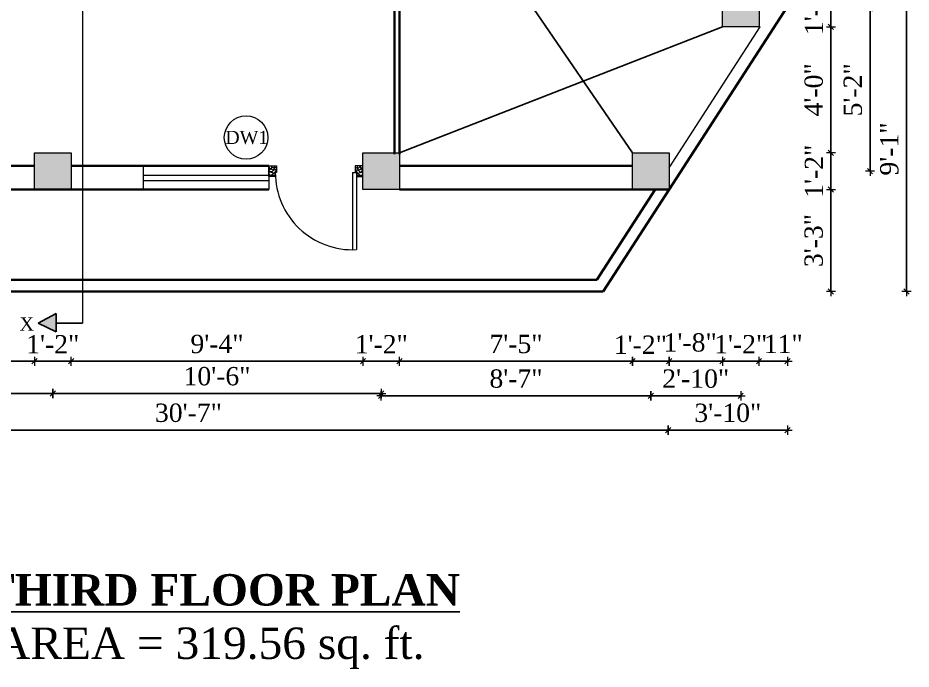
# Model space of a CAD drawing. Header units: inches. Extents: x 151827 to 346502, y -56182 to -23217.
# Drawn here: x 161211.1 to 161552.6, y -26793.3 to -26544.5 of the extents above; entities that cross this region are included whole.
import ezdxf

# ---------------------------------------------------------------- set-up
doc = ezdxf.new("R2010")
doc.units = ezdxf.units.IN
doc.header["$LTSCALE"] = 5
doc.header["$MEASUREMENT"] = 0
for name, color, linetype, lineweight in [('A-WALL', 7, 'Continuous', 9), ('Dimension', 7, 'Continuous', 18), ('DOOR', 62, 'Continuous', 0), ('Dw', 2, 'Continuous', 18)]:
    doc.layers.add(name, color=color, linetype=linetype, lineweight=lineweight)
doc.layers.add('dim line', color=7, linetype='Continuous', lineweight=15, true_color=0xfab2b2)
doc.layers.add('TEXT', color=6, linetype='Continuous')
doc.layers.add('WALL', color=7, linetype='Continuous')
doc.styles.add('ordinary', font='times.ttf')
doc.dimstyles.new('Copy of 96', dxfattribs={"dimtxt": 7, "dimasz": 4, "dimexe": 0.5, "dimexo": 0.5, "dimgap": 3, "dimtad": 1, "dimdec": 1, "dimzin": 11, "dimdsep": 46, "dimlunit": 4, "dimtxsty": 'ordinary', "dimblk": 'OBLIQUE', "dimcen": 0.09, "dimse1": 1, "dimse2": 1, "dimclrt": 6, "dimazin": 0, "dimtfac": 1, "dimtdec": 1, "dimtix": 1, "dimtmove": 2, "dimatfit": 3, "dimldrblk": 'leader', "dimfxl": 0.5, "dimfxlon": 1, "dimtolj": 1, "dimtzin": 0, "dimarcsym": 0})

# ---------------------------------------------------------------- blocks, each defined once
blk = doc.blocks.new('A$C27B36B59')
at = {"layer": 'DOOR'}
for p, q in [((0, 4), (0, 0)), ((2.5, 4), (0, 4)), ((2.5, 2.5), (2.5, 4)), ((0, 0), (3, 0)), ((3, 2.5), (2.5, 2.5)), ((3, 0), (3, 2.5))]:
    blk.add_line(p, q, dxfattribs=at)
for centre, radius, start, end in [((-1.4, -0.54), 4.75, 22.1411, 72.838), ((1.34, 2.09), 1.64, 45.138, 144.8948), ((2.21, 0.3), 2.49, 83.3149, 152.658), ((0.13, 0.37), 2.05, 349.4875, 93.6805), ((1.96, -0.47), 2.01, 58.7447, 166.495), ((-0.06, 0.32), 1.13, 343.542, 86.947), ((2.08, -0.4), 1.17, 38.2816, 160.1519)]:
    blk.add_arc(centre, radius, start, end, dxfattribs=at)
blk = doc.blocks.new('D2')
at = {"layer": 'DOOR'}
for p, q in [((74473.95, 24047.59), (74473.95, 24018.09)), ((74473.95, 24047.59), (74475.45, 24047.59)), ((74475.45, 24047.59), (74475.45, 24018.13))]:
    blk.add_line(p, q, dxfattribs=at)
blk.add_arc((74473.95, 24047.59), 29.5, 180, 272.9146, dxfattribs=at)
at = {"layer": 'DOOR', "xscale": -1, "rotation": 180}
blk.add_blockref('A$C27B36B59', (74441.95, 24050.09), dxfattribs=at)
at = {"layer": 'DOOR', "rotation": 180}
blk.add_blockref('A$C27B36B59', (74477.95, 24050.09), dxfattribs=at)
blk = doc.blocks.new('oblique')
at = {"color": 0, "lineweight": -2}
blk.add_line((0.25, 0.25), (-0.25, -0.25), dxfattribs=at)
at = {"layer": 'dim line', "lineweight": 9}
for p, q in [((-0.4375, 0), (0.4375, 0)), ((0, 0.4375), (0, -0.4375))]:
    blk.add_line(p, q, dxfattribs=at)
blk = doc.blocks.new('*D801')
at = {"layer": 'A-WALL', "color": 0, "lineweight": -2, "ltscale": 5, "transparency": 16777216}
for p, q in [((161521.9, -26596.06), (161521.9, -26592.06)), ((161521.9, -26610.06), (161521.9, -26596.06)), ((161521.9, -26610.06), (161521.9, -26614.06))]:
    blk.add_line(p, q, dxfattribs=at)
at = {"layer": 'Defpoints', "color": 0, "ltscale": 5, "transparency": 16777216}
for p in [(161460.03, -26596.06), (161521.9, -26596.06), (161460.03, -26610.06)]:
    blk.add_point(p, dxfattribs=at)
at = {"layer": 'A-WALL', "color": 0, "lineweight": -2, "ltscale": 5, "transparency": 16777216, "xscale": 4, "yscale": 4, "zscale": 4}
for p, rotation in [((161521.9, -26596.06), 270), ((161521.9, -26610.06), 90)]:
    blk.add_blockref('oblique', p, dxfattribs=dict(at, rotation=rotation))
at = {"layer": 'A-WALL', "color": 6, "ltscale": 5, "transparency": 16777216, "insert": (161515.4, -26603.06), "char_height": 7, "attachment_point": 5, "rotation": 90, "style": 'ordinary'}
blk.add_mtext('\\A1;1\'-2"', dxfattribs=at)
blk = doc.blocks.new('_OBLIQUE')
at = {"color": 0, "linetype": 'ByBlock'}
blk.add_line((-0.5, -0.5), (0.5, 0.5), dxfattribs=at)
blk = doc.blocks.new('leader')
at = {"layer": 'Dimension'}
for p, q in [((0, -4.328), (0, 4.328)), ((-4.424, 0), (4.424, 0))]:
    blk.add_line(p, q, dxfattribs=at)
blk = doc.blocks.new('*D802')
at = {"layer": 'A-WALL', "color": 0, "lineweight": -2, "ltscale": 5, "transparency": 16777216}
blk.add_line((161521.9, -26596.06), (161521.9, -26547.88), dxfattribs=at)
at = {"layer": 'Defpoints', "color": 0, "ltscale": 5, "transparency": 16777216}
for p in [(161494.41, -26547.88), (161521.9, -26547.88), (161460.03, -26596.06)]:
    blk.add_point(p, dxfattribs=at)
at = {"layer": 'A-WALL', "color": 0, "lineweight": -2, "ltscale": 5, "transparency": 16777216, "xscale": 4, "yscale": 4, "zscale": 4}
for p, rotation in [((161521.9, -26547.88), 90), ((161521.9, -26596.06), 270)]:
    blk.add_blockref('oblique', p, dxfattribs=dict(at, rotation=rotation))
at = {"layer": 'A-WALL', "color": 6, "ltscale": 5, "transparency": 16777216, "insert": (161515.33, -26571.97), "char_height": 7, "attachment_point": 5, "rotation": 90, "style": 'ordinary'}
blk.add_mtext('\\A1;4\'-0"', dxfattribs=at)
blk = doc.blocks.new('*D803')
at = {"layer": 'A-WALL', "color": 0, "lineweight": -2, "ltscale": 5, "transparency": 16777216}
for p, q in [((161521.9, -26533.88), (161521.9, -26529.88)), ((161521.9, -26547.88), (161521.9, -26533.88)), ((161521.9, -26547.88), (161521.9, -26551.88))]:
    blk.add_line(p, q, dxfattribs=at)
at = {"layer": 'Defpoints', "color": 0, "ltscale": 5, "transparency": 16777216}
for p in [(161494.41, -26533.88), (161521.9, -26533.88), (161494.41, -26547.88)]:
    blk.add_point(p, dxfattribs=at)
at = {"layer": 'A-WALL', "color": 0, "lineweight": -2, "ltscale": 5, "transparency": 16777216, "xscale": 4, "yscale": 4, "zscale": 4}
for p, rotation in [((161521.9, -26533.88), 270), ((161521.9, -26547.88), 90)]:
    blk.add_blockref('oblique', p, dxfattribs=dict(at, rotation=rotation))
at = {"layer": 'A-WALL', "color": 6, "ltscale": 5, "transparency": 16777216, "insert": (161515.4, -26540.88), "char_height": 7, "attachment_point": 5, "rotation": 90, "style": 'ordinary'}
blk.add_mtext('\\A1;1\'-2"', dxfattribs=at)
blk = doc.blocks.new('*D808')
at = {"layer": 'A-WALL', "color": 0, "lineweight": -2, "ltscale": 5, "transparency": 16777216}
blk.add_line((161536.85, -26603.06), (161536.85, -26540.88), dxfattribs=at)
at = {"layer": 'Defpoints', "color": 0, "ltscale": 5, "transparency": 16777216}
for p in [(161487.41, -26540.88), (161536.85, -26540.88), (161453.03, -26603.06)]:
    blk.add_point(p, dxfattribs=at)
at = {"layer": 'A-WALL', "color": 0, "lineweight": -2, "ltscale": 5, "transparency": 16777216, "xscale": 4, "yscale": 4, "zscale": 4}
for p, rotation in [((161536.85, -26540.88), 90), ((161536.85, -26603.06), 270)]:
    blk.add_blockref('oblique', p, dxfattribs=dict(at, rotation=rotation))
at = {"layer": 'A-WALL', "color": 6, "ltscale": 5, "transparency": 16777216, "insert": (161530.29, -26571.97), "char_height": 7, "attachment_point": 5, "rotation": 90, "style": 'ordinary'}
blk.add_mtext('\\A1;5\'-2"', dxfattribs=at)
blk = doc.blocks.new('*D811')
at = {"layer": 'A-WALL', "color": 0, "lineweight": -2, "ltscale": 5, "transparency": 16777216}
blk.add_line((161550.81, -26649.06), (161550.81, -26540.06), dxfattribs=at)
at = {"layer": 'Defpoints', "color": 0, "ltscale": 5, "transparency": 16777216}
for p in [(161505.27, -26540.06), (161550.81, -26540.06), (161434.83, -26649.06)]:
    blk.add_point(p, dxfattribs=at)
at = {"layer": 'A-WALL', "color": 0, "lineweight": -2, "ltscale": 5, "transparency": 16777216, "xscale": 4, "yscale": 4, "zscale": 4}
for p, rotation in [((161550.81, -26540.06), 90), ((161550.81, -26649.06), 270)]:
    blk.add_blockref('oblique', p, dxfattribs=dict(at, rotation=rotation))
at = {"layer": 'A-WALL', "color": 6, "ltscale": 5, "transparency": 16777216, "insert": (161544.24, -26594.56), "char_height": 7, "attachment_point": 5, "rotation": 90, "style": 'ordinary'}
blk.add_mtext('\\A1;9\'-1"', dxfattribs=at)
blk = doc.blocks.new('*D891')
at = {"layer": 'A-WALL', "color": 0, "lineweight": -2, "ltscale": 5, "transparency": 16777216}
blk.add_line((161521.9, -26610.06), (161521.9, -26649.06), dxfattribs=at)
at = {"layer": 'Defpoints', "color": 0, "ltscale": 5, "transparency": 16777216}
for p in [(161460.03, -26610.06), (161434.83, -26649.06), (161521.9, -26649.06)]:
    blk.add_point(p, dxfattribs=at)
at = {"layer": 'A-WALL', "color": 0, "lineweight": -2, "ltscale": 5, "transparency": 16777216, "xscale": 4, "yscale": 4, "zscale": 4}
for p, rotation in [((161521.9, -26610.06), 90), ((161521.9, -26649.06), 270)]:
    blk.add_blockref('oblique', p, dxfattribs=dict(at, rotation=rotation))
at = {"layer": 'A-WALL', "color": 6, "ltscale": 5, "transparency": 16777216, "insert": (161515.33, -26629.56), "char_height": 7, "attachment_point": 5, "rotation": 90, "style": 'ordinary'}
blk.add_mtext('\\A1;3\'-3"', dxfattribs=at)
blk = doc.blocks.new('*D818')
at = {"layer": 'A-WALL', "color": 0, "lineweight": -2, "ltscale": 5, "transparency": 16777216}
blk.add_line((161107.24, -26675.67), (161217.45, -26675.67), dxfattribs=at)
at = {"layer": 'Defpoints', "color": 0, "ltscale": 5, "transparency": 16777216}
for p in [(161107.24, -26610.06), (161217.45, -26610.06), (161217.45, -26675.67)]:
    blk.add_point(p, dxfattribs=at)
at = {"layer": 'A-WALL', "color": 0, "lineweight": -2, "ltscale": 5, "transparency": 16777216, "xscale": 4, "yscale": 4, "zscale": 4, "rotation": 180}
blk.add_blockref('oblique', (161107.24, -26675.67), dxfattribs=at)
at = {"layer": 'A-WALL', "color": 0, "lineweight": -2, "ltscale": 5, "transparency": 16777216, "xscale": 4, "yscale": 4, "zscale": 4}
blk.add_blockref('oblique', (161217.45, -26675.67), dxfattribs=at)
at = {"layer": 'A-WALL', "color": 6, "ltscale": 5, "transparency": 16777216, "insert": (161162.35, -26669.1), "char_height": 7, "attachment_point": 5, "style": 'ordinary'}
blk.add_mtext('\\A1;9\'-2"', dxfattribs=at)
blk = doc.blocks.new('*D819')
at = {"layer": 'A-WALL', "color": 0, "lineweight": -2, "ltscale": 5, "transparency": 16777216}
for p, q in [((161217.45, -26675.67), (161213.45, -26675.67)), ((161217.45, -26675.67), (161231.45, -26675.67)), ((161231.45, -26675.67), (161235.45, -26675.67))]:
    blk.add_line(p, q, dxfattribs=at)
at = {"layer": 'Defpoints', "color": 0, "ltscale": 5, "transparency": 16777216}
for p in [(161217.45, -26610.06), (161231.45, -26610.06), (161231.45, -26675.67)]:
    blk.add_point(p, dxfattribs=at)
at = {"layer": 'A-WALL', "color": 0, "lineweight": -2, "ltscale": 5, "transparency": 16777216, "xscale": 4, "yscale": 4, "zscale": 4}
blk.add_blockref('oblique', (161217.45, -26675.67), dxfattribs=at)
at = {"layer": 'A-WALL', "color": 0, "lineweight": -2, "ltscale": 5, "transparency": 16777216, "xscale": 4, "yscale": 4, "zscale": 4, "rotation": 180}
blk.add_blockref('oblique', (161231.45, -26675.67), dxfattribs=at)
at = {"layer": 'A-WALL', "color": 6, "ltscale": 5, "transparency": 16777216, "insert": (161224.45, -26669.17), "char_height": 7, "attachment_point": 5, "style": 'ordinary'}
blk.add_mtext('\\A1;1\'-2"', dxfattribs=at)
blk = doc.blocks.new('*D820')
at = {"layer": 'A-WALL', "color": 0, "lineweight": -2, "ltscale": 5, "transparency": 16777216}
blk.add_line((161231.45, -26675.67), (161343.02, -26675.67), dxfattribs=at)
at = {"layer": 'Defpoints', "color": 0, "ltscale": 5, "transparency": 16777216}
for p in [(161231.45, -26610.06), (161343.02, -26610.06), (161343.02, -26675.67)]:
    blk.add_point(p, dxfattribs=at)
at = {"layer": 'A-WALL', "color": 0, "lineweight": -2, "ltscale": 5, "transparency": 16777216, "xscale": 4, "yscale": 4, "zscale": 4, "rotation": 180}
blk.add_blockref('oblique', (161231.45, -26675.67), dxfattribs=at)
at = {"layer": 'A-WALL', "color": 0, "lineweight": -2, "ltscale": 5, "transparency": 16777216, "xscale": 4, "yscale": 4, "zscale": 4}
blk.add_blockref('oblique', (161343.02, -26675.67), dxfattribs=at)
at = {"layer": 'A-WALL', "color": 6, "ltscale": 5, "transparency": 16777216, "insert": (161287.24, -26669.1), "char_height": 7, "attachment_point": 5, "style": 'ordinary'}
blk.add_mtext('\\A1;9\'-4"', dxfattribs=at)
blk = doc.blocks.new('*D821')
at = {"layer": 'A-WALL', "color": 0, "lineweight": -2, "ltscale": 5, "transparency": 16777216}
for p, q in [((161343.02, -26675.67), (161339.02, -26675.67)), ((161343.02, -26675.67), (161357.02, -26675.67)), ((161357.02, -26675.67), (161361.02, -26675.67))]:
    blk.add_line(p, q, dxfattribs=at)
at = {"layer": 'Defpoints', "color": 0, "ltscale": 5, "transparency": 16777216}
for p in [(161343.02, -26610.06), (161357.02, -26610.06), (161357.02, -26675.67)]:
    blk.add_point(p, dxfattribs=at)
at = {"layer": 'A-WALL', "color": 0, "lineweight": -2, "ltscale": 5, "transparency": 16777216, "xscale": 4, "yscale": 4, "zscale": 4}
blk.add_blockref('oblique', (161343.02, -26675.67), dxfattribs=at)
at = {"layer": 'A-WALL', "color": 0, "lineweight": -2, "ltscale": 5, "transparency": 16777216, "xscale": 4, "yscale": 4, "zscale": 4, "rotation": 180}
blk.add_blockref('oblique', (161357.02, -26675.67), dxfattribs=at)
at = {"layer": 'A-WALL', "color": 6, "ltscale": 5, "transparency": 16777216, "insert": (161350.02, -26669.17), "char_height": 7, "attachment_point": 5, "style": 'ordinary'}
blk.add_mtext('\\A1;1\'-2"', dxfattribs=at)
blk = doc.blocks.new('*D822')
at = {"layer": 'A-WALL', "color": 0, "lineweight": -2, "ltscale": 5, "transparency": 16777216}
blk.add_line((161357.02, -26675.67), (161446.03, -26675.67), dxfattribs=at)
at = {"layer": 'Defpoints', "color": 0, "ltscale": 5, "transparency": 16777216}
for p in [(161357.02, -26610.06), (161446.03, -26610.06), (161446.03, -26675.67)]:
    blk.add_point(p, dxfattribs=at)
at = {"layer": 'A-WALL', "color": 0, "lineweight": -2, "ltscale": 5, "transparency": 16777216, "xscale": 4, "yscale": 4, "zscale": 4, "rotation": 180}
blk.add_blockref('oblique', (161357.02, -26675.67), dxfattribs=at)
at = {"layer": 'A-WALL', "color": 0, "lineweight": -2, "ltscale": 5, "transparency": 16777216, "xscale": 4, "yscale": 4, "zscale": 4}
blk.add_blockref('oblique', (161446.03, -26675.67), dxfattribs=at)
at = {"layer": 'A-WALL', "color": 6, "ltscale": 5, "transparency": 16777216, "insert": (161401.52, -26669.1), "char_height": 7, "attachment_point": 5, "style": 'ordinary'}
blk.add_mtext('\\A1;7\'-5"', dxfattribs=at)
blk = doc.blocks.new('*D823')
at = {"layer": 'A-WALL', "color": 0, "lineweight": -2, "ltscale": 5, "transparency": 16777216}
blk.add_line((161446.03, -26675.67), (161460.03, -26675.67), dxfattribs=at)
at = {"layer": 'Defpoints', "color": 0, "ltscale": 5, "transparency": 16777216}
for p in [(161446.03, -26610.06), (161460.03, -26610.06), (161460.03, -26675.67)]:
    blk.add_point(p, dxfattribs=at)
at = {"layer": 'A-WALL', "color": 0, "lineweight": -2, "ltscale": 5, "transparency": 16777216, "xscale": 4, "yscale": 4, "zscale": 4, "rotation": 180}
blk.add_blockref('oblique', (161446.03, -26675.67), dxfattribs=at)
at = {"layer": 'A-WALL', "color": 0, "lineweight": -2, "ltscale": 5, "transparency": 16777216, "xscale": 4, "yscale": 4, "zscale": 4}
blk.add_blockref('oblique', (161460.03, -26675.67), dxfattribs=at)
at = {"layer": 'A-WALL', "color": 6, "ltscale": 5, "transparency": 16777216, "insert": (161449.06, -26669.35), "char_height": 7, "attachment_point": 5, "style": 'ordinary'}
blk.add_mtext('\\A1;1\'-2"', dxfattribs=at)
blk = doc.blocks.new('*D824')
at = {"layer": 'A-WALL', "color": 0, "lineweight": -2, "ltscale": 5, "transparency": 16777216}
blk.add_line((161460.03, -26675.67), (161480.41, -26675.67), dxfattribs=at)
at = {"layer": 'Defpoints', "color": 0, "ltscale": 5, "transparency": 16777216}
for p in [(161480.41, -26547.88), (161460.03, -26610.06), (161480.41, -26675.67)]:
    blk.add_point(p, dxfattribs=at)
at = {"layer": 'A-WALL', "color": 0, "lineweight": -2, "ltscale": 5, "transparency": 16777216, "xscale": 4, "yscale": 4, "zscale": 4, "rotation": 180}
blk.add_blockref('oblique', (161460.03, -26675.67), dxfattribs=at)
at = {"layer": 'A-WALL', "color": 0, "lineweight": -2, "ltscale": 5, "transparency": 16777216, "xscale": 4, "yscale": 4, "zscale": 4}
blk.add_blockref('oblique', (161480.41, -26675.67), dxfattribs=at)
at = {"layer": 'A-WALL', "color": 6, "ltscale": 5, "transparency": 16777216, "insert": (161468.1, -26668.53), "char_height": 7, "attachment_point": 5, "style": 'ordinary'}
blk.add_mtext('\\A1;1\'-8"', dxfattribs=at)
blk = doc.blocks.new('*D825')
at = {"layer": 'A-WALL', "color": 0, "lineweight": -2, "ltscale": 5, "transparency": 16777216}
for p, q in [((161480.41, -26675.67), (161476.41, -26675.67)), ((161480.41, -26675.67), (161494.41, -26675.67)), ((161494.41, -26675.67), (161498.41, -26675.67))]:
    blk.add_line(p, q, dxfattribs=at)
at = {"layer": 'Defpoints', "color": 0, "ltscale": 5, "transparency": 16777216}
for p in [(161480.41, -26547.88), (161494.41, -26547.88), (161494.41, -26675.67)]:
    blk.add_point(p, dxfattribs=at)
at = {"layer": 'A-WALL', "color": 0, "lineweight": -2, "ltscale": 5, "transparency": 16777216, "xscale": 4, "yscale": 4, "zscale": 4}
blk.add_blockref('oblique', (161480.41, -26675.67), dxfattribs=at)
at = {"layer": 'A-WALL', "color": 0, "lineweight": -2, "ltscale": 5, "transparency": 16777216, "xscale": 4, "yscale": 4, "zscale": 4, "rotation": 180}
blk.add_blockref('oblique', (161494.41, -26675.67), dxfattribs=at)
at = {"layer": 'A-WALL', "color": 6, "ltscale": 5, "transparency": 16777216, "insert": (161487.41, -26669.17), "char_height": 7, "attachment_point": 5, "style": 'ordinary'}
blk.add_mtext('\\A1;1\'-2"', dxfattribs=at)
blk = doc.blocks.new('*D826')
at = {"layer": 'A-WALL', "color": 0, "lineweight": -2, "ltscale": 5, "transparency": 16777216}
blk.add_line((161494.41, -26675.67), (161505.27, -26675.67), dxfattribs=at)
at = {"layer": 'Defpoints', "color": 0, "ltscale": 5, "transparency": 16777216}
for p in [(161505.27, -26540.06), (161494.41, -26547.88), (161505.27, -26675.67)]:
    blk.add_point(p, dxfattribs=at)
at = {"layer": 'A-WALL', "color": 0, "lineweight": -2, "ltscale": 5, "transparency": 16777216, "xscale": 4, "yscale": 4, "zscale": 4, "rotation": 180}
blk.add_blockref('oblique', (161494.41, -26675.67), dxfattribs=at)
at = {"layer": 'A-WALL', "color": 0, "lineweight": -2, "ltscale": 5, "transparency": 16777216, "xscale": 4, "yscale": 4, "zscale": 4}
blk.add_blockref('oblique', (161505.27, -26675.67), dxfattribs=at)
at = {"layer": 'A-WALL', "color": 6, "ltscale": 5, "transparency": 16777216, "insert": (161503.68, -26669.06), "char_height": 7, "attachment_point": 5, "style": 'ordinary'}
blk.add_mtext('\\A1;11"', dxfattribs=at)
blk = doc.blocks.new('*D827')
at = {"layer": 'A-WALL', "color": 0, "lineweight": -2, "ltscale": 5, "transparency": 16777216}
blk.add_line((161100.24, -26687.98), (161224.45, -26687.98), dxfattribs=at)
at = {"layer": 'Defpoints', "color": 0, "ltscale": 5, "transparency": 16777216}
for p in [(161100.24, -26603.06), (161224.45, -26603.06), (161224.45, -26687.98)]:
    blk.add_point(p, dxfattribs=at)
at = {"layer": 'A-WALL', "color": 0, "lineweight": -2, "ltscale": 5, "transparency": 16777216, "xscale": 4, "yscale": 4, "zscale": 4, "rotation": 180}
blk.add_blockref('oblique', (161100.24, -26687.98), dxfattribs=at)
at = {"layer": 'A-WALL', "color": 0, "lineweight": -2, "ltscale": 5, "transparency": 16777216, "xscale": 4, "yscale": 4, "zscale": 4}
blk.add_blockref('oblique', (161224.45, -26687.98), dxfattribs=at)
at = {"layer": 'A-WALL', "color": 6, "ltscale": 5, "transparency": 16777216, "insert": (161162.35, -26681.42), "char_height": 7, "attachment_point": 5, "style": 'ordinary'}
blk.add_mtext('\\A1;10\'-4"', dxfattribs=at)
blk = doc.blocks.new('*D828')
at = {"layer": 'A-WALL', "color": 0, "lineweight": -2, "ltscale": 5, "transparency": 16777216}
blk.add_line((161350.02, -26688.91), (161453.03, -26688.91), dxfattribs=at)
at = {"layer": 'Defpoints', "color": 0, "ltscale": 5, "transparency": 16777216}
for p in [(161350.02, -26603.06), (161453.03, -26603.06), (161453.03, -26688.91)]:
    blk.add_point(p, dxfattribs=at)
at = {"layer": 'A-WALL', "color": 0, "lineweight": -2, "ltscale": 5, "transparency": 16777216, "xscale": 4, "yscale": 4, "zscale": 4, "rotation": 180}
blk.add_blockref('oblique', (161350.02, -26688.91), dxfattribs=at)
at = {"layer": 'A-WALL', "color": 0, "lineweight": -2, "ltscale": 5, "transparency": 16777216, "xscale": 4, "yscale": 4, "zscale": 4}
blk.add_blockref('oblique', (161453.03, -26688.91), dxfattribs=at)
at = {"layer": 'A-WALL', "color": 6, "ltscale": 5, "transparency": 16777216, "insert": (161401.52, -26682.34), "char_height": 7, "attachment_point": 5, "style": 'ordinary'}
blk.add_mtext('\\A1;8\'-7"', dxfattribs=at)
blk = doc.blocks.new('*D829')
at = {"layer": 'A-WALL', "color": 0, "lineweight": -2, "ltscale": 5, "transparency": 16777216}
blk.add_line((161224.45, -26687.98), (161350.02, -26687.98), dxfattribs=at)
at = {"layer": 'Defpoints', "color": 0, "ltscale": 5, "transparency": 16777216}
for p in [(161224.45, -26603.06), (161350.02, -26603.06), (161350.02, -26687.98)]:
    blk.add_point(p, dxfattribs=at)
at = {"layer": 'A-WALL', "color": 0, "lineweight": -2, "ltscale": 5, "transparency": 16777216, "xscale": 4, "yscale": 4, "zscale": 4, "rotation": 180}
blk.add_blockref('oblique', (161224.45, -26687.98), dxfattribs=at)
at = {"layer": 'A-WALL', "color": 0, "lineweight": -2, "ltscale": 5, "transparency": 16777216, "xscale": 4, "yscale": 4, "zscale": 4}
blk.add_blockref('oblique', (161350.02, -26687.98), dxfattribs=at)
at = {"layer": 'A-WALL', "color": 6, "ltscale": 5, "transparency": 16777216, "insert": (161287.24, -26681.42), "char_height": 7, "attachment_point": 5, "style": 'ordinary'}
blk.add_mtext('\\A1;10\'-6"', dxfattribs=at)
blk = doc.blocks.new('*D830')
at = {"layer": 'A-WALL', "color": 0, "lineweight": -2, "ltscale": 5, "transparency": 16777216}
blk.add_line((161453.03, -26688.91), (161487.41, -26688.91), dxfattribs=at)
at = {"layer": 'Defpoints', "color": 0, "ltscale": 5, "transparency": 16777216}
for p in [(161487.41, -26540.88), (161453.03, -26603.06), (161487.41, -26688.91)]:
    blk.add_point(p, dxfattribs=at)
at = {"layer": 'A-WALL', "color": 0, "lineweight": -2, "ltscale": 5, "transparency": 16777216, "xscale": 4, "yscale": 4, "zscale": 4, "rotation": 180}
blk.add_blockref('oblique', (161453.03, -26688.91), dxfattribs=at)
at = {"layer": 'A-WALL', "color": 0, "lineweight": -2, "ltscale": 5, "transparency": 16777216, "xscale": 4, "yscale": 4, "zscale": 4}
blk.add_blockref('oblique', (161487.41, -26688.91), dxfattribs=at)
at = {"layer": 'A-WALL', "color": 6, "ltscale": 5, "transparency": 16777216, "insert": (161470.22, -26682.35), "char_height": 7, "attachment_point": 5, "style": 'ordinary'}
blk.add_mtext('\\A1;2\'-10"', dxfattribs=at)
blk = doc.blocks.new('*D831')
at = {"layer": 'A-WALL', "color": 0, "lineweight": -2, "ltscale": 5, "transparency": 16777216}
blk.add_line((161459.71, -26701.97), (161092.91, -26701.97), dxfattribs=at)
at = {"layer": 'Defpoints', "color": 0, "ltscale": 5, "transparency": 16777216}
for p in [(161092.91, -26610.06), (161459.71, -26610.06), (161092.91, -26701.97)]:
    blk.add_point(p, dxfattribs=at)
at = {"layer": 'A-WALL', "color": 0, "lineweight": -2, "ltscale": 5, "transparency": 16777216, "xscale": 4, "yscale": 4, "zscale": 4, "rotation": 180}
blk.add_blockref('oblique', (161092.91, -26701.97), dxfattribs=at)
at = {"layer": 'A-WALL', "color": 0, "lineweight": -2, "ltscale": 5, "transparency": 16777216, "xscale": 4, "yscale": 4, "zscale": 4}
blk.add_blockref('oblique', (161459.71, -26701.97), dxfattribs=at)
at = {"layer": 'A-WALL', "color": 6, "ltscale": 5, "transparency": 16777216, "insert": (161276.31, -26695.4), "char_height": 7, "attachment_point": 5, "style": 'ordinary'}
blk.add_mtext('\\A1;30\'-7"', dxfattribs=at)
blk = doc.blocks.new('*D832')
at = {"layer": 'A-WALL', "color": 0, "lineweight": -2, "ltscale": 5, "transparency": 16777216}
blk.add_line((161459.71, -26701.97), (161505.27, -26701.97), dxfattribs=at)
at = {"layer": 'Defpoints', "color": 0, "ltscale": 5, "transparency": 16777216}
for p in [(161505.27, -26540.06), (161459.71, -26610.06), (161505.27, -26701.97)]:
    blk.add_point(p, dxfattribs=at)
at = {"layer": 'A-WALL', "color": 0, "lineweight": -2, "ltscale": 5, "transparency": 16777216, "xscale": 4, "yscale": 4, "zscale": 4, "rotation": 180}
blk.add_blockref('oblique', (161459.71, -26701.97), dxfattribs=at)
at = {"layer": 'A-WALL', "color": 0, "lineweight": -2, "ltscale": 5, "transparency": 16777216, "xscale": 4, "yscale": 4, "zscale": 4}
blk.add_blockref('oblique', (161505.27, -26701.97), dxfattribs=at)
at = {"layer": 'A-WALL', "color": 6, "ltscale": 5, "transparency": 16777216, "insert": (161482.49, -26695.41), "char_height": 7, "attachment_point": 5, "style": 'ordinary'}
blk.add_mtext('\\A1;3\'-10"', dxfattribs=at)

msp = doc.modelspace()

# ---------------------------------------------------------------- hatches: boundary and pattern name
at = {"ltscale": 5}
msp.add_hatch(color=256, dxfattribs=at).paths.add_polyline_path([(161225.74, -26664.49), (161225.74, -26657.48), (161218.85, -26661.06)])
at = {"layer": 'WALL', "linetype": 'ByBlock', "ltscale": 5, "true_color": 0xf8991e}
h = msp.add_hatch(color=30, dxfattribs=at)
h.dxf.hatch_style = 1
h.paths.add_polyline_path([(161480.41, -26533.88), (161480.41, -26547.88), (161494.41, -26547.88), (161494.41, -26533.88)])
h = msp.add_hatch(color=30, dxfattribs=at)
h.dxf.hatch_style = 1
h.paths.add_polyline_path([(161217.45, -26596.06), (161217.45, -26610.06), (161231.45, -26610.06), (161231.45, -26596.06)])
h = msp.add_hatch(color=30, dxfattribs=at)
h.dxf.hatch_style = 1
h.paths.add_polyline_path([(161343.02, -26596.06), (161343.02, -26610.06), (161357.02, -26610.06), (161357.02, -26596.06)])
h = msp.add_hatch(color=30, dxfattribs=at)
h.dxf.hatch_style = 1
h.paths.add_polyline_path([(161446.03, -26596.06), (161446.03, -26610.06), (161460.03, -26610.06), (161460.03, -26596.06)])

# ---------------------------------------------------------------- linework, layer by layer
at = {"ltscale": 5}
for p, q in [((161225.74, -26657.48, -72.71), (161218.85, -26661.06, -72.71)), ((161225.74, -26664.49, -72.71), (161225.74, -26657.48, -72.71)), ((161218.85, -26661.06, -72.71), (161225.74, -26664.49, -72.71)), ((161235.84, -26661.06, -72.71), (161225.74, -26661.06, -72.71))]:
    msp.add_line(p, q, dxfattribs=at)
at = {"layer": 'A-WALL', "ltscale": 5}
for p, q in [((161235.84, -26372.5, -72.71), (161235.84, -26661.06, -72.71)), ((161259.02, -26601.06, -72.71), (161259.02, -26610.06, -72.71)), ((161307.02, -26601.06, -72.71), (161307.02, -26610.06, -72.71))]:
    msp.add_line(p, q, dxfattribs=at)
at = {"layer": 'A-WALL', "lineweight": 30}
for p, q in [((161355.02, -26469.78, -72.71), (161355.02, -26596.56, -72.71)), ((161357.02, -26469.78, -72.71), (161357.02, -26596.56, -72.71)), ((161505.27, -26540.06, -72.71), (161460.03, -26610.06, -72.71)), ((161217.45, -26601.06, -72.71), (161143.24, -26601.06, -72.71)), ((161307.02, -26601.06, -72.71), (161231.45, -26601.06, -72.71)), ((161446.03, -26601.06, -72.71), (161357.02, -26601.06, -72.71)), ((161307.02, -26610.06, -72.71), (161143.24, -26610.06, -72.71)), ((161460.03, -26610.06, -72.71), (161357.02, -26610.06, -72.71)), ((161454.67, -26610.06, -72.71), (161432.38, -26644.56, -72.71)), ((161460.03, -26610.06, -72.71), (161434.83, -26649.06, -72.71)), ((161432.38, -26644.56, -72.71), (161096.59, -26644.56, -72.71)), ((161434.83, -26649.06, -72.71), (161091.99, -26649.06, -72.71))]:
    msp.add_line(p, q, dxfattribs=at)
at = {"layer": 'A-WALL', "ltscale": 5, "elevation": -72.71}
msp.add_lwpolyline([(161357.02, -26601.06), (161357.02, -26601.06), (161446.03, -26601.06), (161446.03, -26596.06), (161460.03, -26596.06), (161460.03, -26601.77), (161494.85, -26547.88), (161480.41, -26547.88), (161480.41, -26533.88), (161485.3, -26533.88), (161357.02, -26460.96), (161357.02, -26469.78)], dxfattribs=at)
for points in [[(161480.41, -26533.88), (161494.41, -26533.88), (161494.41, -26547.88), (161480.41, -26547.88)], [(161217.45, -26596.06), (161231.45, -26596.06), (161231.45, -26610.06), (161217.45, -26610.06)], [(161343.02, -26596.06), (161357.02, -26596.06), (161357.02, -26610.06), (161343.02, -26610.06)], [(161446.03, -26596.06), (161460.03, -26596.06), (161460.03, -26610.06), (161446.03, -26610.06)]]:
    msp.add_lwpolyline(points, close=True, dxfattribs=at)
at = {"layer": 'A-WALL', "ltscale": 5}
msp.add_circle((161298.34, -26590.19, -72.71), 8.32, dxfattribs=at)
at = {"layer": 'Dw', "color": 3}
for p, q in [((161259.02, -26604.56, -72.71), (161307.02, -26604.56, -72.71)), ((161259.02, -26606.56, -72.71), (161307.02, -26606.56, -72.71))]:
    msp.add_line(p, q, dxfattribs=at)
at = {"layer": 'WALL', "color": 30, "linetype": 'ByBlock', "ltscale": 5, "true_color": 0xf8991e}
for p, q in [((161446.03, -26596.06, -72.71), (161357.02, -26466.13, -72.71)), ((161357.02, -26596.06, -72.71), (161480.41, -26547.88, -72.71))]:
    msp.add_line(p, q, dxfattribs=at)

# ---------------------------------------------------------------- block references
at = {"layer": 'WALL', "color": 2, "linetype": 'ByBlock'}
msp.add_blockref('D2', (86865.07, -50651.15, -72.71), dxfattribs=at)

# ---------------------------------------------------------------- texts
at = {"layer": 'TEXT', "style": 'ordinary'}
for s, p in [('DW1', (161290.44, -26592.63, -72.71)), ('X', (161211.78, -26663.94, -72.71))]:
    msp.add_text(s, height=5, dxfattribs=at).set_placement(p)
at = {"layer": 'TEXT', "char_height": 12, "width": 219.8151, "attachment_point": 8, "style": 'ordinary'}
for s, insert in [('{\\fTimes New Roman|b1|i0|c0|p18;\\LTHIRD FLOOR PLAN}', (161288.97, -26769.18, -72.71)), ('AREA = 319.56 sq. ft.', (161284.66, -26793.3, -72.71))]:
    msp.add_mtext(s, dxfattribs=dict(at, insert=insert))

# ---------------------------------------------------------------- dimensions: what is measured, and where the dimension line sits
at = {"layer": 'A-WALL', "ltscale": 5}
for base, p1, p2, picture, middle in [((161521.9, -26533.88, -72.71), (161494.41, -26547.88, -72.71), (161494.41, -26533.88, -72.71), '*D803', (161515.4, -26540.88, -72.71)), ((161550.81, -26540.06, -72.71), (161434.83, -26649.06, -72.71), (161505.27, -26540.06, -72.71), '*D811', (161544.24, -26594.56, -72.71)), ((161536.85, -26540.88, -72.71), (161453.03, -26603.06, -72.71), (161487.41, -26540.88, -72.71), '*D808', (161530.29, -26571.97, -72.71)), ((161521.9, -26547.88, -72.71), (161460.03, -26596.06, -72.71), (161494.41, -26547.88, -72.71), '*D802', (161515.33, -26571.97, -72.71)), ((161521.9, -26596.06, -72.71), (161460.03, -26610.06, -72.71), (161460.03, -26596.06, -72.71), '*D801', (161515.4, -26603.06, -72.71)), ((161521.9, -26649.06, -72.71), (161460.03, -26610.06, -72.71), (161434.83, -26649.06, -72.71), '*D891', (161515.33, -26629.56, -72.71))]:
    dim = msp.add_linear_dim(base=base, p1=p1, p2=p2, angle=90, dimstyle='Copy of 96', override={"dimdec": 0, "dimblk": 'oblique', "dimtdec": 0, "dimarcsym": 1}, dxfattribs=at)
    dim.commit()
    dim.dimension.update_dxf_attribs({"geometry": picture, "text_midpoint": middle})
for base, p1, p2, picture, middle in [((161505.27, -26701.97, -72.71), (161459.71, -26610.06, -72.71), (161505.27, -26540.06, -72.71), '*D832', (161482.49, -26695.41, -72.71)), ((161487.41, -26688.91, -72.71), (161453.03, -26603.06, -72.71), (161487.41, -26540.88, -72.71), '*D830', (161470.22, -26682.35, -72.71)), ((161494.41, -26675.67, -72.71), (161480.41, -26547.88, -72.71), (161494.41, -26547.88, -72.71), '*D825', (161487.41, -26669.17, -72.71)), ((161224.45, -26687.98, -72.71), (161100.24, -26603.06, -72.71), (161224.45, -26603.06, -72.71), '*D827', (161162.35, -26681.42, -72.71)), ((161350.02, -26687.98, -72.71), (161224.45, -26603.06, -72.71), (161350.02, -26603.06, -72.71), '*D829', (161287.24, -26681.42, -72.71)), ((161453.03, -26688.91, -72.71), (161350.02, -26603.06, -72.71), (161453.03, -26603.06, -72.71), '*D828', (161401.52, -26682.34, -72.71)), ((161092.91, -26701.97, -72.71), (161459.71, -26610.06, -72.71), (161092.91, -26610.06, -72.71), '*D831', (161276.31, -26695.4, -72.71)), ((161217.45, -26675.67, -72.71), (161107.24, -26610.06, -72.71), (161217.45, -26610.06, -72.71), '*D818', (161162.35, -26669.1, -72.71)), ((161231.45, -26675.67, -72.71), (161217.45, -26610.06, -72.71), (161231.45, -26610.06, -72.71), '*D819', (161224.45, -26669.17, -72.71)), ((161343.02, -26675.67, -72.71), (161231.45, -26610.06, -72.71), (161343.02, -26610.06, -72.71), '*D820', (161287.24, -26669.1, -72.71)), ((161357.02, -26675.67, -72.71), (161343.02, -26610.06, -72.71), (161357.02, -26610.06, -72.71), '*D821', (161350.02, -26669.17, -72.71)), ((161446.03, -26675.67, -72.71), (161357.02, -26610.06, -72.71), (161446.03, -26610.06, -72.71), '*D822', (161401.52, -26669.1, -72.71))]:
    dim = msp.add_linear_dim(base=base, p1=p1, p2=p2, dimstyle='Copy of 96', override={"dimdec": 0, "dimblk": 'oblique', "dimtdec": 0, "dimarcsym": 1}, dxfattribs=at)
    dim.commit()
    dim.dimension.update_dxf_attribs({"geometry": picture, "text_midpoint": middle})
for base, p1, p2, picture, middle in [((161505.27, -26675.67, -72.71), (161494.41, -26547.88, -72.71), (161505.27, -26540.06, -72.71), '*D826', (161503.68, -26669.06, -72.71)), ((161480.41, -26675.67, -72.71), (161460.03, -26610.06, -72.71), (161480.41, -26547.88, -72.71), '*D824', (161468.1, -26668.53, -72.71)), ((161460.03, -26675.67, -72.71), (161446.03, -26610.06, -72.71), (161460.03, -26610.06, -72.71), '*D823', (161449.06, -26669.35, -72.71))]:
    dim = msp.add_linear_dim(base=base, p1=p1, p2=p2, dimstyle='Copy of 96', override={"dimdec": 0, "dimblk": 'oblique', "dimtdec": 0, "dimarcsym": 1}, dxfattribs=at)
    dim.commit()
    dim.dimension.update_dxf_attribs({"geometry": picture, "text_midpoint": middle, "dimtype": 160})

doc.saveas('drawing.dxf')
